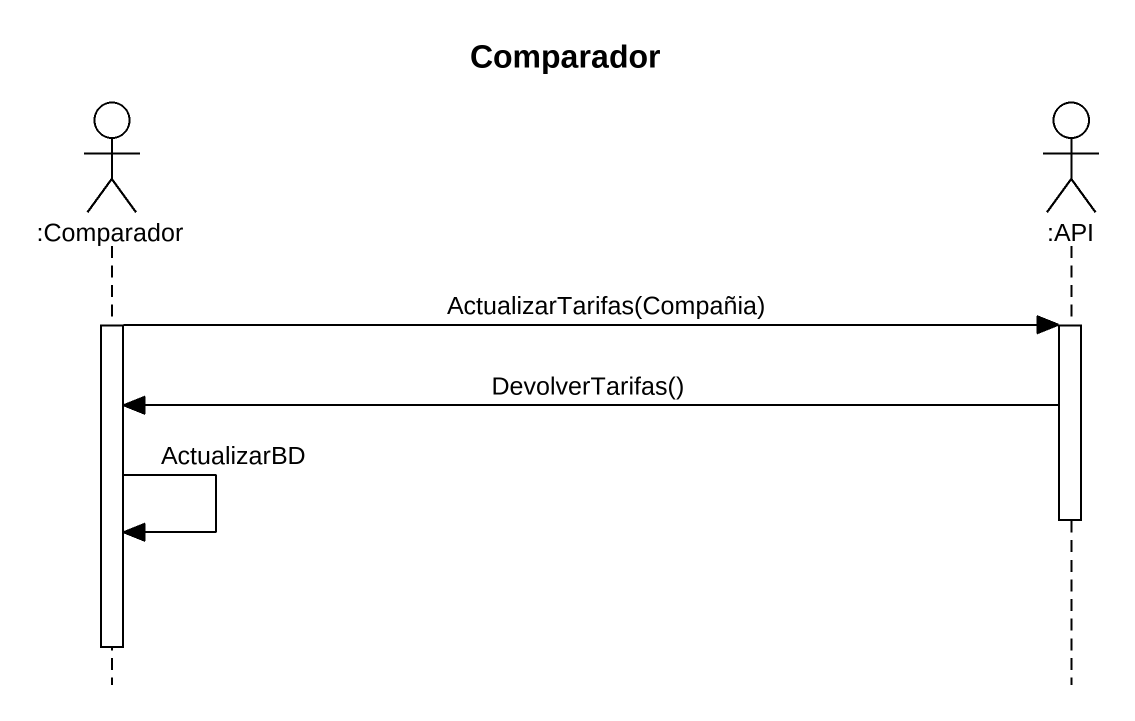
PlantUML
@startuml
title Comparador
hide footbox
actor ":Comparador" as Comparador
actor ":API" as API

activate Comparador
Comparador -> API : ActualizarTarifas(Compañia)
activate API
API -> Comparador : DevolverTarifas()
deactivate API
Comparador -> Comparador : ActualizarBD
deactivate Comparador
@enduml
